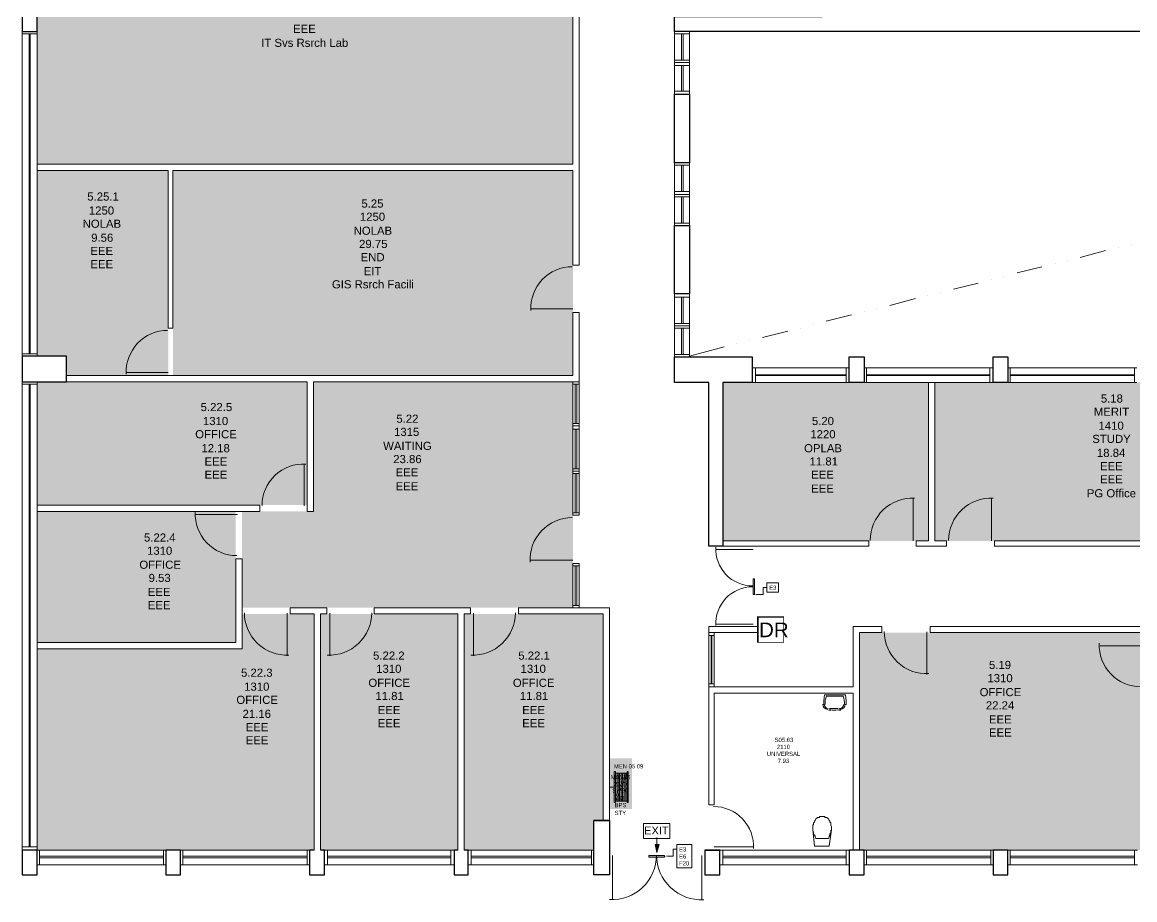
# Model space of a CAD drawing. Header units: millimetres. Extents: x -59 to 47, y 152 to 919.
# Drawn here: x -14.38 to 7.11, y 430.9 to 447.84 of the extents above; entities that cross this region are included whole.
import ezdxf

# ---------------------------------------------------------------- set-up
doc = ezdxf.new("R2010")
doc.units = ezdxf.units.MM
doc.layers.add('PDF_014405$_ps_FIRE_ACCESS', color=7, linetype='Continuous', true_color=0x37dd00)
doc.layers.add('PDF_014405$HL-TMP', color=7, linetype='Continuous', true_color=0xe6db59)
for name, color, linetype in [('PDF_014405$BL', 7, 'Continuous'), ('PDF_014405$DR', 7, 'Continuous'), ('PDF_014405$FI', 7, 'Continuous'), ('PDF_014405$FI-DSG', 7, 'Continuous'), ('PDF_014405$PL-TOIL', 7, 'Continuous'), ('PDF_014405$REG-EGRESS', 7, 'Continuous'), ('PDF_014405$WA', 7, 'Continuous'), ('PDF_014405$WA-COL', 7, 'Continuous'), ('PDF_014405$WA-EXT', 7, 'Continuous'), ('PDF_014405$WN', 7, 'Continuous'), ('PDF_Text', 7, 'Continuous')]:
    doc.layers.add(name, color=color, linetype=linetype)
doc.styles.add('PDF ArialMT', font='arial.ttf')

msp = doc.modelspace()

# ---------------------------------------------------------------- linework, layer by layer
at = {"layer": 'PDF_014405$_ps_FIRE_ACCESS', "lineweight": 0}
msp.add_lwpolyline([(-0.172, 435.871, 0.015, 0.015, 0), (0.33, 435.871, 0.015, 0.015, 0), (0.33, 436.359, 0.03, 0.03, 0), (-0.172, 436.359, 0.03, 0.03, 0)], format="xyseb", close=True, dxfattribs=at)
at = {"layer": 'PDF_014405$BL', "lineweight": 9}
for points in [[(-14.376, 447.668), (-14.376, 441.398)], [(-14.091, 441.398), (-14.091, 447.668)], [(-1.777, 447.668), (-1.777, 447.068), (-1.777, 446.453)], [(-1.492, 446.453), (-1.492, 447.068), (-1.492, 447.668)], [(-1.777, 445.133), (-1.777, 444.518), (-1.777, 443.918)], [(-1.492, 443.918), (-1.492, 444.518), (-1.492, 445.133)], [(6.802, 443.498), (6.802, 443.498)], [(7.042, 443.558), (7.042, 443.558)], [(6.052, 443.303), (6.547, 443.438)], [(4.837, 443.003), (5.317, 443.123)], [(5.572, 443.183), (5.572, 443.183)], [(5.812, 443.243), (5.812, 443.243)], [(4.342, 442.868), (4.342, 442.868)], [(4.582, 442.943), (4.582, 442.943)], [(3.352, 442.628), (3.352, 442.628)], [(3.607, 442.688), (4.087, 442.808)], [(-1.777, 442.598), (-1.777, 441.983), (-1.777, 441.383)], [(-1.492, 441.383), (-1.492, 441.983), (-1.492, 442.598)], [(2.377, 442.373), (2.872, 442.508)], [(3.112, 442.568), (3.112, 442.568)], [(1.147, 442.073), (1.642, 442.193)], [(1.882, 442.253), (1.882, 442.253)], [(2.122, 442.313), (2.122, 442.313)], [(0.907, 442.013), (0.907, 442.013)], [(-0.082, 441.758), (0.412, 441.878)], [(0.652, 441.938), (0.652, 441.938)], [(-1.492, 441.398), (-0.817, 441.578)], [(-0.577, 441.638), (-0.577, 441.638)], [(-0.322, 441.698), (-0.322, 441.698)], [(1.597, 441.173), (-0.277, 441.173)], [(4.372, 441.173), (1.882, 441.173)], [(7.147, 441.173), (4.657, 441.173)], [(-14.376, 440.903), (-14.376, 431.859)], [(-11.601, 431.859), (-14.091, 431.859), (-14.091, 440.903)], [(-3.742, 440.903), (-3.742, 440.048), (-3.742, 439.178), (-3.742, 438.324)], [(-3.622, 438.324), (-3.622, 439.178), (-3.622, 440.048), (-3.622, 440.903)], [(-0.277, 440.888), (1.597, 440.888)], [(1.882, 440.888), (4.372, 440.888)], [(4.657, 440.888), (7.147, 440.888)], [(-3.742, 437.394), (-3.742, 436.539)], [(-3.622, 436.539), (-3.622, 437.394)], [(-1.117, 436.059), (-1.117, 435.009)], [(-1.012, 435.009), (-1.012, 436.059)], [(-8.827, 431.859), (-11.317, 431.859)], [(-6.037, 431.859), (-8.542, 431.859)], [(-3.337, 431.859), (-5.767, 431.859)], [(1.597, 431.859), (-0.907, 431.859)], [(4.372, 431.859), (1.882, 431.859)], [(7.162, 431.859), (4.657, 431.859)], [(-14.091, 431.574), (-11.601, 431.574)], [(-11.317, 431.574), (-8.827, 431.574)], [(-8.542, 431.574), (-6.037, 431.574)], [(-5.767, 431.574), (-3.337, 431.574)], [(-0.907, 431.574), (1.597, 431.574)], [(1.882, 431.574), (4.372, 431.574)], [(4.657, 431.574), (7.162, 431.574)]]:
    msp.add_lwpolyline(points, dxfattribs=at)
at = {"layer": 'PDF_014405$DR', "lineweight": 0}
for points in [[(-3.742, 442.313), (-4.552, 442.313), (-3.742, 442.313)], [(-11.556, 441.083), (-12.366, 441.083), (-11.556, 441.083)], [(-8.932, 438.504), (-8.932, 439.298), (-8.932, 438.504)], [(2.827, 437.829), (2.827, 438.653), (2.827, 437.829)], [(4.342, 437.829), (4.342, 438.653), (4.342, 437.829)], [(-10.222, 438.339), (-11.032, 438.339), (-10.222, 438.339)], [(-0.262, 437.664), (-0.982, 437.664), (-0.262, 437.664)], [(-3.742, 437.454), (-4.552, 437.454), (-3.742, 437.454)], [(-9.262, 436.434), (-9.262, 435.609), (-9.262, 436.434)], [(-8.437, 436.434), (-8.437, 435.609), (-8.437, 436.434)], [(-5.662, 436.434), (-5.662, 435.609), (-5.662, 436.434)], [(-0.262, 436.224), (-0.982, 436.224), (-0.262, 436.224)], [(3.097, 436.074), (3.097, 435.249), (3.097, 436.074)], [(7.237, 435.804), (6.442, 435.804), (7.237, 435.804)], [(-1.012, 431.919), (-0.247, 431.919), (-1.012, 431.919)], [(-2.977, 431.754), (-2.977, 430.899), (-2.977, 431.754)], [(-1.252, 431.754), (-1.252, 430.899), (-1.252, 431.754)]]:
    msp.add_lwpolyline(points, dxfattribs=at)
msp.add_lwpolyline([(-3.033, 430.901, 0.429403), (-2.126, 431.763, 0.429398), (-1.215, 430.9)], format="xyb", dxfattribs=at)
for centre, radius, start, end in [((-3.753, 442.322), 0.802, 90, 182.9553), ((-11.568, 441.092), 0.802, 90, 182.9553), ((-8.943, 438.512), 0.802, 87.0447, 180), ((2.816, 437.837), 0.817, 87.0447, 180), ((4.331, 437.837), 0.817, 87.0447, 180), ((-10.233, 438.347), 0.802, 177.0447, 270), ((-3.753, 437.462), 0.817, 90, 182.9553), ((-0.27, 437.671), 0.712, 177.0446, 270.0006), ((-0.27, 436.231), 0.712, 89.9994, 182.9554), ((-9.269, 436.441), 0.817, 180.0001, 272.9558), ((-8.444, 436.441), 0.817, 267.0442, 359.9999), ((-5.67, 436.441), 0.817, 267.0442, 359.9999), ((3.09, 436.081), 0.817, 180.0001, 272.9555), ((7.226, 435.813), 0.802, 177.0447, 270), ((-1.024, 431.928), 0.772, 357.0447, 90)]:
    msp.add_arc(centre, radius, start, end, dxfattribs=at)
at = {"layer": 'PDF_014405$FI', "lineweight": 9}
for points in [[(-2.947, 432.774), (-2.947, 433.374), (-2.917, 433.374), (-2.917, 433.344), (-2.917, 432.804), (-2.917, 432.774)], [(-2.677, 432.774), (-2.692, 432.774), (-2.692, 433.374), (-2.677, 433.374)]]:
    msp.add_lwpolyline(points, close=True, dxfattribs=at)
for points in [[(-2.917, 433.344), (-2.692, 433.344), (-2.692, 432.804), (-2.917, 432.804), (-2.692, 433.344)], [(-2.917, 432.879), (-2.722, 433.344)], [(-2.887, 432.939), (-2.887, 433.344)], [(-2.857, 433.344), (-2.857, 433.014)], [(-2.842, 433.074), (-2.842, 433.344)], [(-2.812, 433.344), (-2.812, 433.149)], [(-2.782, 433.224), (-2.782, 433.344)], [(-2.752, 433.344), (-2.752, 433.284)], [(-2.752, 433.209), (-2.752, 432.804)], [(-2.722, 432.804), (-2.722, 433.284)], [(-2.947, 433.074), (-3.022, 433.074)], [(-2.857, 432.939), (-2.857, 432.804)], [(-2.842, 432.804), (-2.842, 432.999)], [(-2.812, 433.074), (-2.812, 432.804)], [(-2.782, 432.804), (-2.782, 433.149)], [(-2.887, 432.804), (-2.887, 432.864)]]:
    msp.add_lwpolyline(points, dxfattribs=at)
at = {"layer": 'PDF_014405$FI-DSG', "lineweight": 9}
for points in [[(-0.262, 437.094), (-0.262, 436.794), (-0.232, 436.794), (-0.232, 437.094)], [(0.007, 437.019), (0.232, 437.019), (0.232, 436.839), (0.007, 436.839)], [(-1.732, 431.964), (-1.447, 431.964), (-1.447, 431.514), (-1.732, 431.514)], [(-1.972, 431.754), (-2.272, 431.754), (-2.272, 431.724), (-1.972, 431.724)]]:
    msp.add_lwpolyline(points, close=True, dxfattribs=at)
for points in [[(-0.187, 436.794), (-0.067, 436.794), (-0.067, 436.929), (0.007, 436.929)], [(-1.912, 431.739), (-1.807, 431.739), (-1.807, 431.874), (-1.732, 431.874)]]:
    msp.add_lwpolyline(points, dxfattribs=at)
at = {"layer": 'PDF_014405$FI-DSG', "transparency": 33554559}
for points in [[(-0.232, 437.094), (-0.262, 437.094), (-0.232, 436.794)], [(-0.262, 437.094), (-0.232, 436.794), (-0.262, 436.794)], [(-0.187, 436.779), (-0.232, 436.794), (-0.187, 436.794)], [(-1.972, 431.754), (-2.272, 431.754), (-1.972, 431.724)], [(-2.272, 431.754), (-1.972, 431.724), (-2.272, 431.724)], [(-1.912, 431.739), (-1.972, 431.739), (-1.912, 431.754)]]:
    msp.add_solid(points, dxfattribs=at)
at = {"layer": 'PDF_014405$HL-TMP', "color": 16, "true_color": 0x800000, "transparency": 33554559}
for points in [[(-3.742, 450.067), (-14.091, 450.067), (-3.742, 445.103)], [(-14.091, 450.067), (-3.742, 445.103), (-14.091, 445.103)], [(-11.556, 444.983), (-14.091, 444.983), (-11.556, 441.398)], [(-14.091, 444.983), (-11.556, 441.398), (-14.091, 441.398)], [(-11.556, 441.398), (-14.091, 441.398), (-13.521, 441.398)], [(-14.091, 441.398), (-11.556, 441.398), (-11.556, 441.398)], [(-11.556, 441.398), (-13.521, 441.398), (-11.556, 441.023)], [(-13.521, 441.398), (-11.556, 441.023), (-13.521, 441.023)], [(-8.872, 440.903), (-14.091, 440.903), (-14.091, 440.903)], [(-8.872, 440.903), (-14.091, 440.903), (-8.872, 438.519)], [(-14.091, 440.903), (-8.872, 438.519), (-14.091, 438.519)], [(-3.742, 440.903), (-8.752, 440.903), (-3.742, 438.399)], [(-8.752, 440.903), (-3.742, 438.399), (-8.752, 438.399)], [(3.127, 440.888), (-0.847, 440.888), (3.127, 437.829)], [(-0.847, 440.888), (3.127, 437.829), (-0.847, 437.829)], [(10.087, 440.888), (3.247, 440.888), (10.087, 438.953)], [(3.247, 440.888), (10.087, 438.953), (3.247, 438.953)], [(8.677, 438.953), (8.677, 438.953), (3.247, 438.953)], [(8.677, 438.953), (3.247, 438.953), (10.087, 438.953)], [(8.677, 438.953), (3.247, 438.953), (8.677, 437.829)], [(3.247, 438.953), (8.677, 437.829), (3.247, 437.829)], [(-10.252, 438.399), (-14.091, 438.399), (-10.252, 435.864)], [(-14.091, 438.399), (-10.252, 435.864), (-14.091, 435.864)], [(-3.742, 438.399), (-10.132, 438.399), (-3.742, 436.539)], [(-10.132, 438.399), (-3.742, 436.539), (-10.132, 436.539)], [(-8.737, 436.419), (-10.132, 436.419), (-8.737, 435.744)], [(-10.132, 436.419), (-8.737, 435.744), (-10.132, 435.744)], [(-5.962, 436.419), (-8.617, 436.419), (-5.962, 431.859)], [(-8.617, 436.419), (-5.962, 431.859), (-8.617, 431.859)], [(-3.157, 436.419), (-5.842, 436.419), (-3.157, 432.429)], [(-5.842, 436.419), (-3.157, 432.429), (-5.842, 432.429)], [(7.237, 436.059), (1.792, 436.059), (7.237, 431.859)], [(1.792, 436.059), (7.237, 431.859), (1.792, 431.859)], [(-8.737, 435.744), (-14.091, 435.744), (-8.737, 431.859)], [(-14.091, 435.744), (-8.737, 431.859), (-14.091, 431.859)], [(-3.337, 432.429), (-5.842, 432.429), (-3.337, 431.859)], [(-5.842, 432.429), (-3.337, 431.859), (-5.842, 431.859)], [(-3.337, 432.429), (-3.157, 432.429), (-3.157, 432.429)], [(-8.617, 431.859), (-5.962, 431.859), (-5.962, 431.859)]]:
    msp.add_solid(points, dxfattribs=at)
at = {"layer": 'PDF_014405$HL-TMP', "color": 200, "true_color": 0xcd07f8, "transparency": 33554559}
for points in [[(-3.742, 444.983), (-11.466, 444.983), (-3.742, 441.023)], [(-11.466, 444.983), (-3.742, 441.023), (-11.466, 441.023)]]:
    msp.add_solid(points, dxfattribs=at)
at = {"layer": 'PDF_014405$HL-TMP', "color": 73, "true_color": 0x99cc66, "transparency": 33554559}
for points in [[(-2.602, 433.629), (-3.037, 433.629), (-2.602, 432.654)], [(-3.037, 433.629), (-2.602, 432.654), (-3.037, 432.654)]]:
    msp.add_solid(points, dxfattribs=at)
at = {"layer": 'PDF_014405$PL-TOIL', "lineweight": 9}
for points in [[(1.537, 434.664), (1.537, 434.739), (1.522, 434.859), (1.117, 434.859), (1.102, 434.739), (1.102, 434.664)], [(1.192, 434.559), (1.237, 434.559)], [(1.387, 434.559), (1.432, 434.559)], [(0.922, 432.414), (0.937, 432.429), (0.952, 432.459), (0.967, 432.474), (0.982, 432.489), (1.012, 432.489), (1.027, 432.504), (1.042, 432.504), (1.072, 432.504), (1.087, 432.504), (1.117, 432.504), (1.132, 432.489), (1.162, 432.489), (1.177, 432.474), (1.192, 432.459), (1.207, 432.429), (1.222, 432.414), (1.222, 432.399), (1.237, 432.384), (1.237, 432.354), (1.237, 432.339), (1.252, 432.309), (1.252, 432.294), (1.252, 432.279), (1.252, 432.249), (1.207, 431.934), (0.922, 431.934), (0.892, 432.249), (0.892, 432.234), (0.907, 432.204), (0.907, 432.189), (0.907, 432.174), (0.922, 432.144), (0.937, 432.129), (0.937, 432.114), (0.952, 432.084), (1.192, 432.084), (1.207, 432.114), (1.207, 432.129), (1.222, 432.144), (1.222, 432.174), (1.237, 432.189), (1.237, 432.204), (1.237, 432.234), (1.252, 432.249)], [(1.072, 432.504), (1.042, 432.504), (1.027, 432.504), (1.012, 432.489), (0.982, 432.489), (0.967, 432.474), (0.952, 432.459), (0.937, 432.429), (0.922, 432.414), (0.922, 432.399), (0.907, 432.384), (0.907, 432.354), (0.892, 432.339), (0.892, 432.309), (0.892, 432.294), (0.892, 432.279), (0.892, 432.249)]]:
    msp.add_lwpolyline(points, dxfattribs=at)
for points in [[(1.114, 434.673, 0.384807), (1.188, 434.59, -0.384807)], [(1.415, 434.59, 0.384834), (1.489, 434.673, -0.384834)], [(1.228, 434.594, 0.047575), (1.375, 434.594, -0.047575)]]:
    msp.add_lwpolyline(points, format="xyb", close=True, dxfattribs=at)
msp.add_lwpolyline([(1.147, 434.829), (1.477, 434.829, -0.131002), (1.502, 434.668)], format="xyb", dxfattribs=at)
for points in [[(1.237, 434.589), (1.207, 434.589)], [(1.432, 434.589), (1.387, 434.589)]]:
    msp.add_lwpolyline(points, close=True, dxfattribs=at)
for centre, radius, start, end in [((1.46, 434.702), 0.331, 156.9963, 186.067), ((1.301, 435.365), 0.805, 264.5382, 275.4618)]:
    msp.add_arc(centre, radius, start, end, dxfattribs=at)
for points in [[(1.084, 434.673), (1.084, 434.623), (1.128, 434.581), (1.185, 434.576)], [(1.418, 434.576), (1.475, 434.581), (1.519, 434.623), (1.519, 434.673)]]:
    msp.add_open_spline(points, degree=3, dxfattribs=at)
at = {"layer": 'PDF_014405$REG-EGRESS', "lineweight": 18}
for points in [[(-2.377, 432.369), (-1.867, 432.369), (-1.867, 432.084), (-2.377, 432.084)], [(-2.077, 431.964), (-2.122, 431.814), (-2.152, 431.964)]]:
    msp.add_lwpolyline(points, close=True, dxfattribs=at)
msp.add_lwpolyline([(-2.122, 431.964), (-2.122, 432.099)], dxfattribs=at)
at = {"layer": 'PDF_014405$REG-EGRESS', "transparency": 33554559}
msp.add_solid([(-2.152, 431.964), (-2.077, 431.964), (-2.122, 431.814)], dxfattribs=at)
at = {"layer": 'PDF_014405$WA', "lineweight": 20}
for points in [[(-14.091, 444.983), (-11.556, 444.983), (-11.556, 441.938), (-11.466, 441.938), (-11.466, 444.983), (-3.742, 444.983), (-3.742, 443.153), (-3.622, 443.153), (-3.622, 448.253), (-3.742, 448.253), (-3.742, 445.103), (-14.091, 445.103)], [(-13.521, 441.023), (-3.742, 441.023), (-3.742, 442.238), (-3.622, 442.238), (-3.622, 440.903), (-8.752, 440.903), (-8.752, 438.399), (-8.872, 438.399), (-8.872, 440.903), (-13.521, 440.903)], [(3.127, 440.888), (3.127, 437.829), (2.887, 437.829), (2.887, 437.724), (3.472, 437.724), (3.472, 437.829), (3.247, 437.829), (3.247, 440.888)], [(10.087, 440.888), (10.087, 438.968), (8.677, 438.953), (8.677, 437.829), (4.402, 437.829), (4.402, 437.724), (9.037, 437.724), (9.037, 437.829), (8.797, 437.829), (8.797, 438.848), (10.207, 438.848), (10.207, 440.888)], [(-14.091, 438.519), (-9.787, 438.519), (-9.787, 438.399), (-14.091, 438.399)], [(-0.847, 437.829), (1.972, 437.829), (1.972, 437.724), (-0.847, 437.724)], [(-14.091, 435.864), (-10.252, 435.864), (-10.252, 437.484), (-10.132, 437.484), (-10.132, 435.744), (-14.091, 435.744)], [(-8.617, 431.859), (-8.617, 436.419), (-8.497, 436.419), (-8.497, 436.539), (-9.202, 436.539), (-9.202, 436.419), (-8.737, 436.419), (-8.737, 431.859)], [(-5.842, 431.859), (-5.842, 436.419), (-5.722, 436.419), (-5.722, 436.539), (-7.582, 436.539), (-7.582, 436.419), (-5.962, 436.419), (-5.962, 431.859)], [(-3.037, 432.429), (-3.037, 436.539), (-4.792, 436.539), (-4.792, 436.419), (-3.157, 436.419), (-3.157, 432.429)], [(1.792, 431.859), (1.792, 434.889), (1.792, 436.059), (2.227, 436.059), (2.227, 436.179), (1.672, 436.179), (1.672, 435.009), (-1.117, 435.009), (-1.117, 432.729), (-1.012, 432.729), (-1.012, 434.889), (1.672, 434.889), (1.672, 431.859)]]:
    msp.add_lwpolyline(points, dxfattribs=at)
for points in [[(-0.172, 436.179), (-0.172, 436.059), (-1.117, 436.059), (-1.117, 436.179)], [(11.062, 436.179), (11.062, 436.059), (7.357, 436.059), (7.357, 435.864), (7.237, 435.864), (7.237, 436.059), (3.157, 436.059), (3.157, 436.179)]]:
    msp.add_lwpolyline(points, close=True, dxfattribs=at)
at = {"layer": 'PDF_014405$WA-COL', "lineweight": 25}
for points in [[(-14.376, 448.688), (-14.376, 447.668), (-14.091, 447.668), (-14.091, 448.688)], [(-13.521, 440.903), (-13.521, 441.398), (-14.376, 441.398), (-14.376, 440.903)], [(1.597, 441.383), (1.882, 441.383), (1.882, 440.888), (1.597, 440.888)], [(4.372, 441.383), (4.657, 441.383), (4.657, 440.888), (4.372, 440.888)], [(-3.037, 431.379), (-3.337, 431.379), (-3.337, 432.429), (-3.037, 432.429)], [(-14.376, 431.859), (-14.376, 431.379), (-14.091, 431.379), (-14.091, 431.859)], [(-11.601, 431.859), (-11.601, 431.379), (-11.317, 431.379), (-11.317, 431.859)], [(1.597, 431.859), (1.597, 431.379), (1.882, 431.379), (1.882, 431.859)], [(4.372, 431.859), (4.372, 431.379), (4.657, 431.379), (4.657, 431.859)]]:
    msp.add_lwpolyline(points, close=True, dxfattribs=at)
for points in [[(-3.037, 432.429), (-3.337, 432.429), (-3.037, 432.429)], [(-8.737, 431.859), (-8.827, 431.859), (-8.827, 431.379), (-8.542, 431.379), (-8.542, 431.859), (-8.617, 431.859)], [(-5.962, 431.859), (-6.037, 431.859), (-6.037, 431.379), (-5.767, 431.379), (-5.767, 431.859), (-5.842, 431.859)], [(-1.192, 431.859), (-0.907, 431.859), (-1.192, 431.859), (-1.192, 431.379), (-0.907, 431.379), (-0.907, 431.859)]]:
    msp.add_lwpolyline(points, dxfattribs=at)
at = {"layer": 'PDF_014405$WA-EXT', "lineweight": 25}
msp.add_lwpolyline([(8.332, 450.082), (7.807, 450.082), (7.807, 447.668), (-1.777, 447.668), (-1.777, 447.953), (1.072, 447.953), (1.072, 448.748), (-1.777, 448.748), (-1.777, 449.933), (-1.462, 449.933), (-1.462, 450.997)], dxfattribs=at)
for points in [[(-1.777, 446.453), (-1.492, 446.453), (-1.492, 445.133), (-1.777, 445.133)], [(-1.777, 443.918), (-1.492, 443.918), (-1.492, 442.598), (-1.777, 442.598)], [(-1.117, 440.888), (-1.777, 440.888), (-1.777, 441.383), (-0.277, 441.383), (-0.277, 440.888), (-0.847, 440.888), (-0.847, 437.724), (-1.117, 437.724)]]:
    msp.add_lwpolyline(points, close=True, dxfattribs=at)
at = {"layer": 'PDF_014405$WN', "lineweight": 0}
for points in [[(-14.091, 447.668), (-14.376, 447.668)], [(-14.091, 447.623), (-14.376, 447.623)], [(-14.241, 441.443), (-14.241, 447.623)], [(-14.226, 441.443), (-14.226, 447.623)], [(-1.492, 447.668), (-1.777, 447.668)], [(-1.492, 447.623), (-1.777, 447.623)], [(-1.642, 447.113), (-1.642, 447.623)], [(-1.612, 447.113), (-1.612, 447.623)], [(-1.777, 447.113), (-1.492, 447.113)], [(-1.492, 447.008), (-1.777, 447.008)], [(-1.642, 446.513), (-1.642, 447.008)], [(-1.612, 446.513), (-1.612, 447.008)], [(-1.777, 446.513), (-1.492, 446.513)], [(-1.777, 446.453), (-1.492, 446.453)], [(-1.492, 445.133), (-1.777, 445.133)], [(-1.492, 445.088), (-1.777, 445.088)], [(-1.642, 444.578), (-1.642, 445.088)], [(-1.612, 444.578), (-1.612, 445.088)], [(-1.777, 444.578), (-1.492, 444.578)], [(-1.492, 444.473), (-1.777, 444.473)], [(-1.642, 443.963), (-1.642, 444.473)], [(-1.612, 443.963), (-1.612, 444.473)], [(-1.777, 443.963), (-1.492, 443.963)], [(-1.777, 443.918), (-1.492, 443.918)], [(-1.492, 442.598), (-1.777, 442.598)], [(-1.492, 442.538), (-1.777, 442.538)], [(-1.642, 442.028), (-1.642, 442.538)], [(-1.612, 442.028), (-1.612, 442.538)], [(-1.777, 442.028), (-1.492, 442.028)], [(-1.492, 441.938), (-1.777, 441.938)], [(-1.642, 441.428), (-1.642, 441.938)], [(-1.612, 441.428), (-1.612, 441.938)], [(-14.376, 441.443), (-14.091, 441.443)], [(-14.376, 441.398), (-14.091, 441.398)], [(-1.777, 441.428), (-1.492, 441.428)], [(-1.777, 441.383), (-1.492, 441.383)], [(-0.277, 441.173), (-0.277, 440.888)], [(-0.217, 441.173), (-0.217, 440.888)], [(1.537, 440.888), (1.537, 441.173)], [(1.597, 440.888), (1.597, 441.173)], [(1.882, 441.173), (1.882, 440.888)], [(1.927, 441.173), (1.927, 440.888)], [(4.312, 440.888), (4.312, 441.173)], [(4.372, 440.888), (4.372, 441.173)], [(4.657, 441.173), (4.657, 440.888)], [(4.702, 441.173), (4.702, 440.888)], [(7.102, 440.888), (7.102, 441.173)], [(-14.091, 440.903), (-14.376, 440.903)], [(-3.622, 440.903), (-3.742, 440.903)], [(-0.217, 441.038), (1.537, 441.038)], [(-0.217, 441.023), (1.537, 441.023)], [(1.927, 441.038), (4.312, 441.038)], [(1.927, 441.023), (4.312, 441.023)], [(4.702, 441.038), (7.102, 441.038)], [(4.702, 441.023), (7.102, 441.023)], [(-14.091, 440.858), (-14.376, 440.858)], [(-14.241, 431.919), (-14.241, 440.858)], [(-14.226, 431.919), (-14.226, 440.858)], [(-3.622, 440.858), (-3.742, 440.858)], [(-3.697, 440.093), (-3.697, 440.858)], [(-3.667, 440.093), (-3.667, 440.858)], [(-3.742, 440.093), (-3.622, 440.093)], [(-3.622, 439.988), (-3.742, 439.988)], [(-3.697, 439.223), (-3.697, 439.988)], [(-3.667, 439.223), (-3.667, 439.988)], [(-3.742, 439.223), (-3.622, 439.223)], [(-3.622, 439.133), (-3.742, 439.133)], [(-3.697, 438.369), (-3.697, 439.133)], [(-3.667, 438.369), (-3.667, 439.133)], [(-3.742, 438.369), (-3.622, 438.369)], [(-3.742, 438.324), (-3.622, 438.324)], [(-3.622, 437.394), (-3.742, 437.394)], [(-3.622, 437.349), (-3.742, 437.349)], [(-3.697, 436.584), (-3.697, 437.349)], [(-3.667, 436.584), (-3.667, 437.349)], [(-3.742, 436.584), (-3.622, 436.584)], [(-3.742, 436.539), (-3.622, 436.539)], [(-1.012, 436.059), (-1.117, 436.059)], [(-1.012, 435.999), (-1.117, 435.999)], [(-1.072, 435.069), (-1.072, 435.999)], [(-1.057, 435.069), (-1.057, 435.999)], [(-1.117, 435.069), (-1.012, 435.069)], [(-1.117, 435.009), (-1.012, 435.009)], [(-14.376, 431.919), (-14.091, 431.919)], [(-14.376, 431.859), (-14.091, 431.859), (-14.091, 431.574)], [(-14.046, 431.859), (-14.046, 431.574)], [(-14.046, 431.739), (-11.646, 431.739)], [(-14.046, 431.709), (-11.646, 431.709)], [(-11.646, 431.574), (-11.646, 431.859)], [(-11.601, 431.574), (-11.601, 431.859)], [(-11.317, 431.859), (-11.317, 431.574)], [(-11.272, 431.859), (-11.272, 431.574)], [(-11.272, 431.739), (-8.872, 431.739)], [(-11.272, 431.709), (-8.872, 431.709)], [(-8.872, 431.574), (-8.872, 431.859)], [(-8.827, 431.574), (-8.827, 431.859)], [(-8.542, 431.859), (-8.542, 431.574)], [(-8.482, 431.859), (-8.482, 431.574)], [(-8.482, 431.739), (-6.097, 431.739)], [(-8.482, 431.709), (-6.097, 431.709)], [(-6.097, 431.574), (-6.097, 431.859)], [(-6.037, 431.574), (-6.037, 431.859)], [(-5.767, 431.859), (-5.767, 431.574)], [(-5.707, 431.859), (-5.707, 431.574)], [(-5.707, 431.739), (-3.382, 431.739)], [(-5.707, 431.709), (-3.382, 431.709)], [(-3.382, 431.574), (-3.382, 431.859)], [(-3.337, 431.574), (-3.337, 431.859)], [(-0.907, 431.859), (-0.907, 431.574)], [(-0.847, 431.859), (-0.847, 431.574)], [(-0.847, 431.739), (1.537, 431.739)], [(-0.847, 431.709), (1.537, 431.709)], [(1.537, 431.574), (1.537, 431.859)], [(1.597, 431.574), (1.597, 431.859)], [(1.882, 431.859), (1.882, 431.574)], [(1.927, 431.859), (1.927, 431.574)], [(1.927, 431.739), (4.327, 431.739)], [(1.927, 431.709), (4.327, 431.709)], [(4.327, 431.574), (4.327, 431.859)], [(4.372, 431.574), (4.372, 431.859)], [(4.657, 431.859), (4.657, 431.574)], [(4.702, 431.859), (4.702, 431.574)], [(4.702, 431.739), (7.102, 431.739)], [(4.702, 431.709), (7.102, 431.709)], [(7.102, 431.574), (7.102, 431.859)]]:
    msp.add_lwpolyline(points, dxfattribs=at)
for points in [[(-1.492, 447.068), (-1.777, 447.068)], [(-1.492, 444.518), (-1.777, 444.518)], [(-1.492, 441.983), (-1.777, 441.983)], [(-3.622, 440.048), (-3.742, 440.048)], [(-3.622, 439.178), (-3.742, 439.178)]]:
    msp.add_lwpolyline(points, close=True, dxfattribs=at)

# ---------------------------------------------------------------- texts
at = {"layer": 'PDF_Text', "attachment_point": 4, "style": 'PDF ArialMT'}
for s, insert, char_height in [('EEE', (-9.146, 447.717), 0.1569), ('IT Svs Rsrch Lab', (-9.761, 447.447), 0.15693), ('5.25.1', (-13.12, 444.478), 0.1569), ('5.25', (-7.826, 444.343), 0.1569), ('1250', (-13.09, 444.208), 0.1569), ('1250', (-7.856, 444.088), 0.1569), ('NOLAB', (-13.21, 443.953), 0.1569), ('NOLAB', (-7.976, 443.818), 0.1569), ('9.56', (-13.045, 443.683), 0.1569), ('EEE', (-13.06, 443.428), 0.1569), ('29.75', (-7.871, 443.563), 0.1569), ('EEE', (-13.06, 443.173), 0.1569), ('END', (-7.841, 443.308), 0.1569), ('EIT', (-7.781, 443.038), 0.1569), ('GIS Rsrch Facili', (-8.396, 442.783), 0.15693), ('5.22.5', (-10.931, 440.413), 0.1569), ('5.18', (6.454, 440.578), 0.1569), ('5.22', (-7.151, 440.188), 0.1569), ('MERIT', (6.319, 440.323), 0.1569), ('1310', (-10.886, 440.143), 0.1569), ('5.20', (0.874, 440.143), 0.1569), ('1410', (6.409, 440.053), 0.1569), ('OFFICE', (-11.036, 439.888), 0.1569), ('1315', (-7.196, 439.933), 0.1569), ('1220', (0.844, 439.888), 0.1569), ('STUDY', (6.289, 439.798), 0.1569), ('12.18', (-10.916, 439.618), 0.1569), ('WAITING', (-7.406, 439.663), 0.1569), ('OPLAB', (0.724, 439.618), 0.1569), ('18.84', (6.379, 439.528), 0.1569), ('EEE', (-10.856, 439.363), 0.1569), ('23.86', (-7.211, 439.408), 0.1569), ('11.81', (0.829, 439.363), 0.1569), ('EEE', (-10.856, 439.108), 0.1569), ('EEE', (-7.166, 439.153), 0.1569), ('EEE', (0.859, 439.108), 0.1569), ('EEE', (6.439, 439.273), 0.1569), ('EEE', (-7.166, 438.883), 0.1569), ('EEE', (6.439, 439.018), 0.1569), ('EEE', (0.859, 438.838), 0.1569), ('PG Office', (6.184, 438.748), 0.1569), ('5.22.4', (-12.025, 437.893), 0.1569), ('1310', (-11.966, 437.638), 0.1569), ('OFFICE', (-12.115, 437.368), 0.1569), ('9.53', (-11.936, 437.113), 0.1569), ('EEE', (-11.951, 436.843), 0.1569), ('E3', (0.049, 436.925), 0.0815), ('EEE', (-11.951, 436.588), 0.1569), ('5.22.2', (-7.601, 435.613), 0.1569), ('5.22.1', (-4.796, 435.613), 0.1569), ('5.19', (4.294, 435.433), 0.1569), ('5.22.3', (-10.151, 435.283), 0.1569), ('1310', (-7.541, 435.358), 0.1569), ('1310', (-4.751, 435.358), 0.1569), ('1310', (-10.091, 435.013), 0.1569), ('OFFICE', (-7.691, 435.088), 0.1569), ('OFFICE', (-4.901, 435.088), 0.1569), ('1310', (4.264, 435.178), 0.1569), ('11.81', (-7.556, 434.833), 0.1569), ('11.81', (-4.766, 434.833), 0.1569), ('OFFICE', (4.114, 434.908), 0.1569), ('OFFICE', (-10.241, 434.758), 0.1569), ('22.24', (4.234, 434.653), 0.1569), ('21.16', (-10.121, 434.488), 0.1569), ('EEE', (-7.511, 434.563), 0.1569), ('EEE', (-4.721, 434.563), 0.1569), ('EEE', (4.294, 434.383), 0.1569), ('EEE', (-10.061, 434.233), 0.1569), ('EEE', (-7.511, 434.308), 0.1569), ('EEE', (-4.721, 434.308), 0.1569), ('EEE', (-10.061, 433.978), 0.1569), ('S05.63', (0.154, 433.986), 0.0815), ('EEE', (4.294, 434.128), 0.1569), ('2110', (0.199, 433.851), 0.0815), ('UNIVERSAL', (0.004, 433.716), 0.0815), ('7.93', (0.214, 433.581), 0.0815), ('MEN 05 09', (-2.951, 433.476), 0.0815), ('M05.85', (-3.011, 433.266), 0.0815), ('2130', (-2.951, 433.131), 0.0815), ('SHEQ', (-2.981, 432.996), 0.0815), ('BPS', (-2.936, 432.726), 0.0815), ('.42', (-2.906, 432.861), 0.0815), ('STY', (-2.936, 432.576), 0.0815), ('EXIT', (-2.366, 432.236), 0.1528), ('E3', (-1.691, 431.871), 0.0815), ('E6', (-1.691, 431.736), 0.0815), ('F20', (-1.691, 431.601), 0.0815)]:
    msp.add_mtext(s, dxfattribs=dict(at, insert=insert, char_height=char_height))
at = {"layer": 'PDF_Text', "color": 82, "true_color": 0x37dd00, "insert": (-0.146, 436.111), "char_height": 0.2831, "attachment_point": 4, "style": 'PDF ArialMT'}
msp.add_mtext('DR', dxfattribs=at)

doc.saveas('drawing.dxf')
